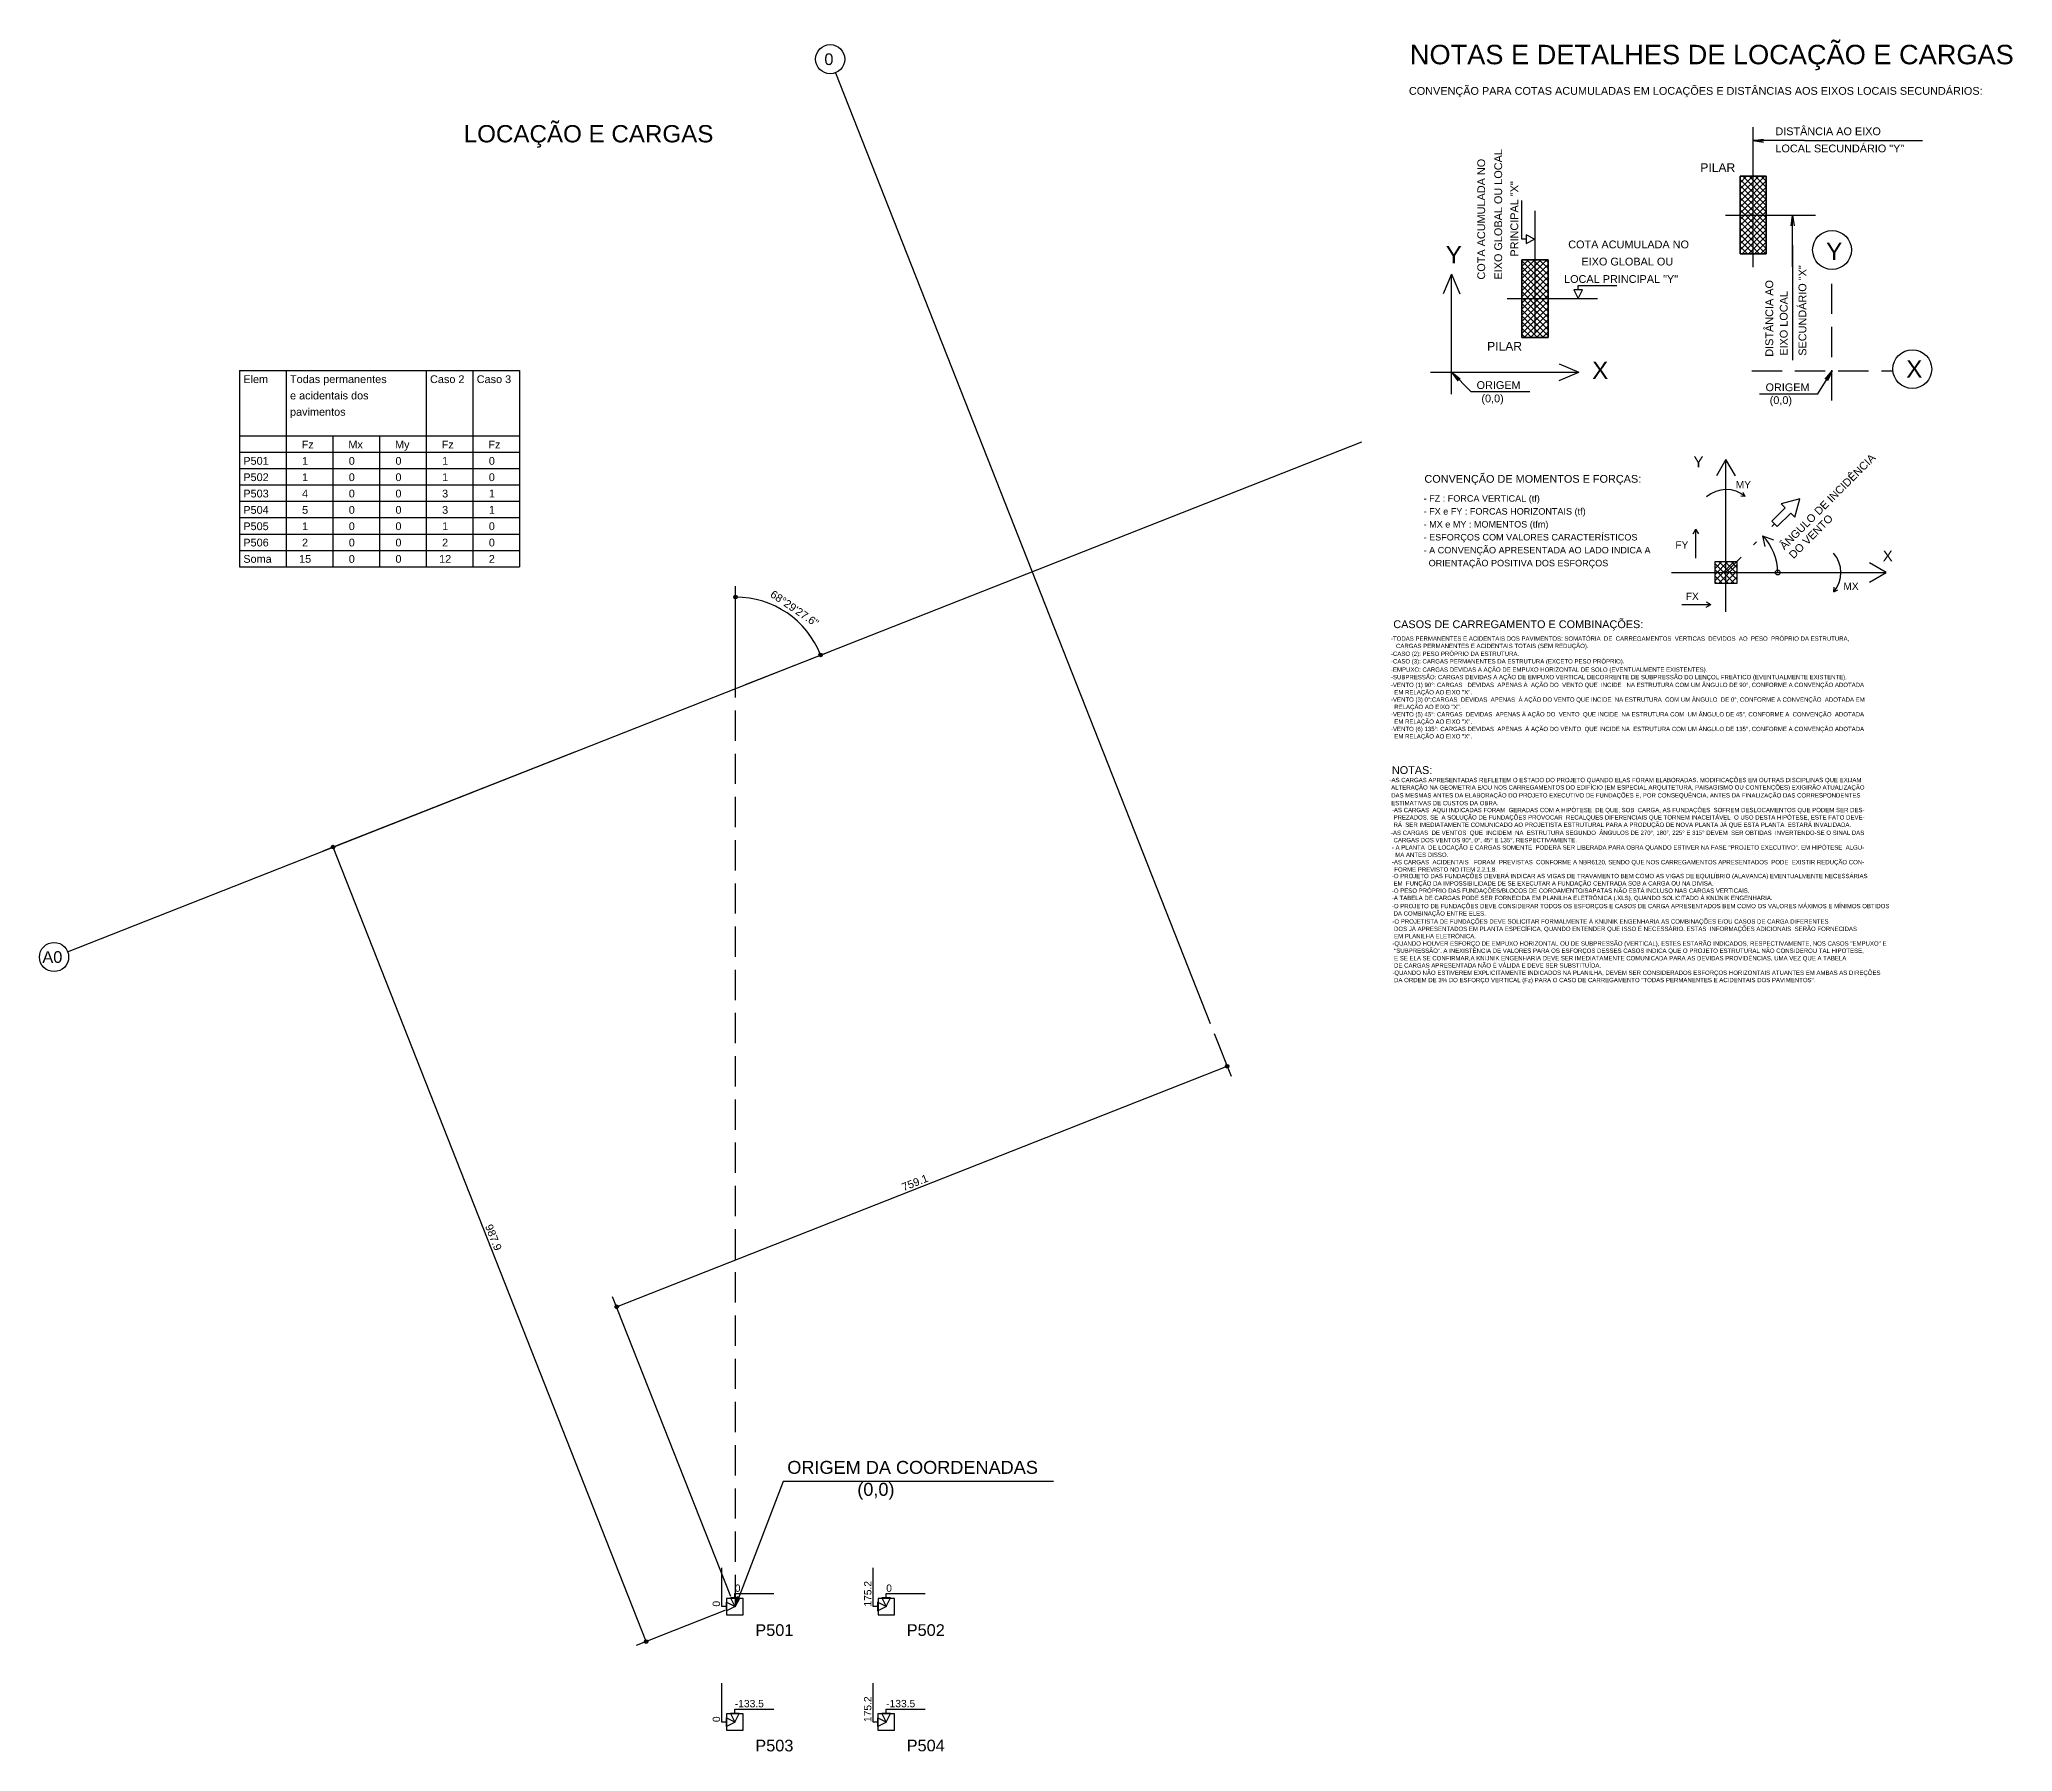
# Model space of a CAD drawing. Extents: x 3 to 128, y 2 to 83.
# Drawn here: x 3.4 to 49.04, y 42.79 to 82.4 of the extents above; entities that cross this region are included whole.
import ezdxf

# ---------------------------------------------------------------- set-up
doc = ezdxf.new("R2010")
doc.units = 0
doc.header["$MEASUREMENT"] = 0
doc.linetypes.add('ESTILO_TQS_0001', pattern=[1, 0.7, -0.3])
doc.linetypes.add('ESTILO_TQS_0003', pattern=[1.5, 0.5, -0.4, 0.1, -0.5])
for name, color, linetype in [('1', 3, 'CONTINUOUS'), ('18', 6, 'CONTINUOUS'), ('23', 100, 'CONTINUOUS'), ('27', 250, 'CONTINUOUS'), ('3', 7, 'CONTINUOUS'), ('35', 255, 'CONTINUOUS'), ('36', 7, 'CONTINUOUS'), ('6', 178, 'CONTINUOUS'), ('7', 232, 'CONTINUOUS')]:
    doc.layers.add(name, color=color, linetype=linetype)
doc.styles.add('TQS_ARIAL', font='arial.ttf')

msp = doc.modelspace()

# ---------------------------------------------------------------- linework, layer by layer
at = {"layer": '1', "color": 3, "linetype": 'Continuous'}
for p, q in [((19.484619, 46.140461), (19.484619, 46.140461)), ((22.987702, 46.140673), (22.987702, 46.140673)), ((19.484619, 43.468724), (19.484619, 43.468724)), ((22.986163, 43.4698), (22.986163, 43.4698))]:
    msp.add_line(p, q, dxfattribs=at)
at = {"layer": '18', "color": 6, "linetype": 'Continuous'}
for p, q in [((19.184619, 46.140461), (19.184619, 47.040461)), ((22.687702, 46.140673), (22.687702, 47.040673)), ((19.284619, 46.140461), (19.184619, 46.140461)), ((19.484619, 46.140461), (19.284619, 46.240461)), ((19.284619, 46.240461), (19.284619, 46.040461)), ((19.284619, 46.040461), (19.484619, 46.140461)), ((19.584619, 46.340461), (19.384619, 46.340461)), ((19.384619, 46.340461), (19.484619, 46.140461)), ((19.484619, 46.340461), (19.484619, 46.440461)), ((19.484619, 46.440461), (20.384619, 46.440461)), ((19.484619, 46.140461), (19.584619, 46.340461)), ((22.787702, 46.140673), (22.687702, 46.140673)), ((22.987702, 46.140673), (22.787702, 46.240673)), ((22.787702, 46.240673), (22.787702, 46.040673)), ((22.787702, 46.040673), (22.987702, 46.140673)), ((23.087702, 46.340673), (22.887702, 46.340673)), ((22.887702, 46.340673), (22.987702, 46.140673)), ((22.987702, 46.340673), (22.987702, 46.440673)), ((22.987702, 46.440673), (23.887702, 46.440673)), ((22.987702, 46.140673), (23.087702, 46.340673)), ((19.184619, 43.468724), (19.184619, 44.368724)), ((22.686163, 43.4698), (22.686163, 44.3698)), ((19.284619, 43.468724), (19.184619, 43.468724)), ((19.484619, 43.468724), (19.284619, 43.568724)), ((19.284619, 43.568724), (19.284619, 43.368724)), ((19.284619, 43.368724), (19.484619, 43.468724)), ((19.584619, 43.668724), (19.384619, 43.668724)), ((19.384619, 43.668724), (19.484619, 43.468724)), ((19.484619, 43.668724), (19.484619, 43.768724)), ((19.484619, 43.768724), (20.384619, 43.768724)), ((19.484619, 43.468724), (19.584619, 43.668724)), ((22.786163, 43.4698), (22.686163, 43.4698)), ((22.986163, 43.4698), (22.786163, 43.5698)), ((22.786163, 43.5698), (22.786163, 43.3698)), ((22.786163, 43.3698), (22.986163, 43.4698)), ((23.086163, 43.6698), (22.886163, 43.6698)), ((22.886163, 43.6698), (22.986163, 43.4698)), ((22.986163, 43.6698), (22.986163, 43.7698)), ((22.986163, 43.7698), (23.886163, 43.7698)), ((22.986163, 43.4698), (23.086163, 43.6698))]:
    msp.add_line(p, q, dxfattribs=at)
at = {"layer": '23', "color": 100, "linetype": 'Continuous'}
for p, q in [((43.045265, 77.134838), (43.045265, 80.369787)), ((43.036359, 80.061807), (43.283724, 80.094372)), ((44.233957, 80.061807), (43.036359, 80.061807)), ((43.036359, 80.061807), (43.283724, 80.02924)), ((43.283724, 80.02924), (43.036359, 80.061807)), ((44.233957, 80.061807), (46.962046, 80.061807)), ((37.689521, 77.779052), (37.689521, 78.676802)), ((37.997678, 75.601918), (37.997678, 78.437866)), ((42.404223, 78.338767), (44.489215, 78.338767)), ((43.957866, 78.338767), (43.925301, 78.091402)), ((43.925301, 78.091402), (43.957866, 78.338767)), ((43.957866, 77.141169), (43.957866, 78.338767)), ((43.957866, 78.338767), (43.990433, 78.091402)), ((37.789271, 77.779052), (37.689521, 77.779052)), ((37.988771, 77.779052), (37.789271, 77.878802)), ((37.789271, 77.878802), (37.789271, 77.679302)), ((37.789271, 77.679302), (37.988771, 77.779052)), ((43.957866, 77.645694), (43.957866, 74.981644)), ((36.066965, 76.972349), (35.87507, 76.514279)), ((36.066965, 74.19135), (36.066965, 76.972349)), ((36.066965, 76.972349), (36.259706, 76.514279)), ((38.995984, 76.606346), (38.995984, 76.706096)), ((38.995984, 76.706096), (39.893734, 76.706096)), ((37.356635, 76.406846), (39.441627, 76.406846)), ((39.095734, 76.606346), (38.896234, 76.606346)), ((38.896234, 76.606346), (38.995984, 76.406846)), ((38.995984, 76.406846), (39.095734, 76.606346)), ((38.556355, 74.896996), (39.014425, 74.704255)), ((8.024459, 74.739106), (14.504459, 74.739106)), ((8.024459, 74.739106), (8.024459, 70.203106)), ((9.104459, 74.739106), (9.104459, 70.203106)), ((12.344459, 74.739106), (12.344459, 73.227106)), ((13.424459, 74.739106), (13.424459, 73.227106)), ((14.504459, 74.739106), (14.504459, 73.227106)), ((35.581547, 74.704255), (39.014425, 74.704255)), ((38.556355, 74.512359), (39.014425, 74.704255)), ((8.024459, 73.227106), (14.504459, 73.227106)), ((10.184459, 73.227106), (10.184459, 70.203106)), ((11.264459, 73.227106), (11.264459, 70.203106)), ((12.344459, 73.227106), (12.344459, 70.203106)), ((13.424459, 73.227106), (13.424459, 70.203106)), ((14.504459, 73.227106), (14.504459, 70.203106)), ((8.024459, 72.849106), (14.504459, 72.849106)), ((8.024459, 72.471106), (14.504459, 72.471106)), ((8.024459, 72.093106), (14.504459, 72.093106)), ((8.024459, 71.715106), (14.504459, 71.715106)), ((8.024459, 71.337106), (14.504459, 71.337106)), ((8.024459, 70.959106), (14.504459, 70.959106)), ((8.024459, 70.581106), (14.504459, 70.581106)), ((8.024459, 70.203106), (14.504459, 70.203106))]:
    msp.add_line(p, q, dxfattribs=at)
at = {"layer": '23', "color": 100, "linetype": 'ESTILO_TQS_0001'}
for p, q in [((44.867852, 74.04991), (44.867852, 77.047629)), ((43.011522, 74.732954), (46.281621, 74.732954))]:
    msp.add_line(p, q, dxfattribs=at)
at = {"layer": '23', "color": 100, "linetype": 'Continuous'}
for points in [[(43.348517, 77.439466), (43.348517, 79.238067), (42.742012, 79.238067), (42.742012, 77.439466), (43.348517, 77.439466)], [(38.30093, 75.507546), (38.30093, 77.306147), (37.694424, 77.306147), (37.694424, 75.507546), (38.30093, 75.507546)], [(37.880617, 74.249397), (36.522731, 74.249397), (36.070103, 74.704486), (36.221375, 74.506233), (36.070103, 74.704486), (36.267532, 74.552141)], [(43.19386, 74.20163), (44.538288, 74.20163), (44.86972, 74.733089), (44.711271, 74.540524), (44.86972, 74.733089), (44.766509, 74.506075)]]:
    msp.add_lwpolyline(points, dxfattribs=at)
for centre in [(44.868572, 77.530438), (46.72553, 74.774479)]:
    msp.add_circle(centre, 0.448875, dxfattribs=at)
at = {"layer": '27', "color": 250, "linetype": 'Continuous'}
for p, q in [((42.742012, 78.663037), (43.317043, 79.238067)), ((42.742012, 78.804458), (43.175621, 79.238067)), ((42.742012, 78.945879), (43.0342, 79.238067)), ((42.742012, 79.087301), (42.892779, 79.238067)), ((42.742012, 79.228722), (42.751357, 79.238067)), ((42.742012, 79.163197), (43.348517, 78.556692)), ((42.742012, 78.521615), (43.348517, 79.12812)), ((42.742012, 79.021775), (43.348517, 78.415271)), ((42.742012, 78.380194), (43.348517, 78.986699)), ((42.808563, 79.238067), (43.348517, 78.698114)), ((42.949985, 79.238067), (43.348517, 78.839535)), ((43.091406, 79.238067), (43.348517, 78.980956)), ((43.232827, 79.238067), (43.348517, 79.122378)), ((42.742012, 78.880354), (43.348517, 78.27385)), ((42.742012, 78.238773), (43.348517, 78.845277)), ((42.742012, 78.738933), (43.348517, 78.132428)), ((42.742012, 78.097351), (43.348517, 78.703856)), ((42.742012, 78.597511), (43.348517, 77.991007)), ((42.742012, 77.95593), (43.348517, 78.562435)), ((42.742012, 78.45609), (43.348517, 77.849585)), ((42.742012, 77.814509), (43.348517, 78.421013)), ((42.742012, 78.314669), (43.348517, 77.708164)), ((42.742012, 77.673087), (43.348517, 78.279592)), ((42.742012, 78.173247), (43.348517, 77.566743)), ((42.742012, 77.531666), (43.348517, 78.13817)), ((42.742012, 78.031826), (43.334372, 77.439466)), ((42.742012, 77.890405), (43.192951, 77.439466)), ((42.742012, 77.748983), (43.05153, 77.439466)), ((42.742012, 77.607562), (42.910108, 77.439466)), ((42.791234, 77.439466), (43.348517, 77.996749)), ((42.932655, 77.439466), (43.348517, 77.855328)), ((43.074076, 77.439466), (43.348517, 77.713906)), ((37.694424, 76.726719), (38.273853, 77.306147)), ((37.694424, 76.86814), (38.132431, 77.306147)), ((37.694424, 77.009561), (37.99101, 77.306147)), ((37.694424, 77.150983), (37.849589, 77.306147)), ((37.694424, 77.292404), (37.708167, 77.306147)), ((37.694424, 77.281138), (38.30093, 76.674633)), ((37.694424, 76.585297), (38.30093, 77.191803)), ((37.810837, 77.306147), (38.30093, 76.816054)), ((37.952258, 77.306147), (38.30093, 76.957475)), ((38.09368, 77.306147), (38.30093, 77.098897)), ((38.235101, 77.306147), (38.30093, 77.240318)), ((42.742012, 77.466141), (42.768687, 77.439466)), ((43.215498, 77.439466), (43.348517, 77.572485)), ((37.694424, 77.139717), (38.30093, 76.533211)), ((37.694424, 76.443876), (38.30093, 77.050381)), ((37.694424, 76.998296), (38.30093, 76.39179)), ((37.694424, 76.302455), (38.30093, 76.90896)), ((37.694424, 76.856874), (38.30093, 76.250369)), ((37.694424, 76.161033), (38.30093, 76.767539)), ((37.694424, 76.715453), (38.30093, 76.108947)), ((37.694424, 76.019612), (38.30093, 76.626117)), ((37.694424, 76.574031), (38.30093, 75.967526)), ((37.694424, 75.878191), (38.30093, 76.484696)), ((37.694424, 76.43261), (38.30093, 75.826105)), ((37.694424, 75.736769), (38.30093, 76.343275)), ((37.694424, 76.291189), (38.30093, 75.684683)), ((37.694424, 75.595348), (38.30093, 76.201853)), ((37.694424, 76.149767), (38.30093, 75.543262)), ((37.694424, 76.008346), (38.195225, 75.507546)), ((37.694424, 75.866925), (38.053803, 75.507546)), ((37.748044, 75.507546), (38.30093, 76.060432)), ((37.889465, 75.507546), (38.30093, 75.919011)), ((38.030886, 75.507546), (38.30093, 75.777589)), ((37.694424, 75.725503), (37.912382, 75.507546)), ((37.694424, 75.584082), (37.770961, 75.507546)), ((38.172308, 75.507546), (38.30093, 75.636168)), ((42.161874, 69.88046), (42.602195, 70.320781)), ((42.161874, 70.021882), (42.460774, 70.320781)), ((42.161874, 70.163303), (42.319353, 70.320781)), ((42.161874, 70.304724), (42.177931, 70.320781)), ((42.250618, 70.320781), (42.666736, 69.904664)), ((42.39204, 70.320781), (42.666736, 70.046085)), ((42.533461, 70.320781), (42.666736, 70.187506)), ((42.161874, 70.268104), (42.614058, 69.815921)), ((42.161874, 70.126682), (42.472636, 69.815921)), ((42.161874, 69.985261), (42.331215, 69.815921)), ((42.161874, 69.84384), (42.189793, 69.815921)), ((42.238756, 69.815921), (42.666736, 70.2439)), ((42.380178, 69.815921), (42.666736, 70.102479)), ((42.521599, 69.815921), (42.666736, 69.961058)), ((42.66302, 69.815921), (42.666736, 69.819636))]:
    msp.add_line(p, q, dxfattribs=at)
at = {"layer": '3', "color": 7, "linetype": 'Continuous'}
for p, q in [((42.414306, 72.685034), (42.193428, 72.302467)), ((42.414306, 69.155861), (42.414306, 72.685034)), ((42.635182, 72.302467), (42.414306, 72.685034)), ((42.860572, 71.823301), (42.757365, 71.834016)), ((42.860572, 71.823301), (42.813899, 71.918773)), ((44.120302, 71.774349), (43.693602, 71.660015)), ((44.00597, 71.347649), (44.120302, 71.774349)), ((43.475577, 71.256902), (43.786147, 71.567471)), ((43.475577, 71.256902), (43.602856, 71.129623)), ((43.602856, 71.129623), (43.913426, 71.440192)), ((43.693602, 71.660015), (43.786147, 71.567471)), ((43.913426, 71.440192), (44.00597, 71.347649)), ((41.65846, 70.965421), (41.721567, 71.07472)), ((41.721567, 70.401572), (41.721567, 71.07472)), ((41.784675, 70.965421), (41.721567, 71.07472)), ((43.262128, 70.916173), (43.311165, 70.672303)), ((43.262128, 70.916173), (43.512302, 70.82398)), ((41.152153, 70.068351), (46.119442, 70.068351)), ((46.119442, 70.068351), (45.736852, 70.289227)), ((45.736852, 69.847474), (46.119442, 70.068351)), ((41.956907, 69.392749), (42.066205, 69.329641)), ((44.909009, 69.622081), (44.919701, 69.725288)), ((44.909009, 69.622081), (45.004459, 69.668776)), ((41.393058, 69.329641), (42.066205, 69.329641)), ((41.956907, 69.266534), (42.066205, 69.329641))]:
    msp.add_line(p, q, dxfattribs=at)
at = {"layer": '3', "color": 7, "linetype": 'ESTILO_TQS_0003'}
msp.add_line((42.414306, 70.068351), (43.539216, 71.193263), dxfattribs=at)
at = {"layer": '3', "color": 7, "linetype": 'ESTILO_TQS_0001'}
msp.add_line((19.502469, 46.17616), (19.502469, 69.297148), dxfattribs=at)
at = {"layer": '3', "color": 7, "linetype": 'Continuous'}
for radius in [0.056041, 0.011041]:
    msp.add_circle((43.613308, 70.068351), radius, dxfattribs=at)
for centre, radius, start, end in [((42.418688, 71.315503), 0.673148, 48.970367, 132.025925), ((42.414306, 70.068351), 1.199002, 0, 45), ((44.401206, 70.063968), 0.673148, 318.970367, 42.025925)]:
    msp.add_arc(centre, radius, start, end, dxfattribs=at)
at = {"layer": '35', "color": 255, "linetype": 'Continuous'}
for p, q in [((19.502469, 67.634481), (19.502469, 69.749305)), ((19.735059, 67.476143), (21.702607, 68.251537)), ((15.773049, 65.914637), (9.956711, 63.622242)), ((16.005636, 66.006306), (16.005636, 66.006306)), ((17.434058, 45.332273), (10.189298, 63.713911)), ((30.484817, 59.635115), (30.484817, 59.635115)), ((30.576473, 59.402523), (30.966774, 58.41207)), ((16.750522, 53.078676), (30.875118, 58.644663)), ((19.392963, 46.373053), (16.658866, 53.311268)), ((19.484619, 46.140461), (19.484619, 46.140461)), ((19.484619, 46.140461), (19.484619, 46.140461)), ((19.252032, 46.048791), (17.201471, 45.240603))]:
    msp.add_line(p, q, dxfattribs=at)
msp.add_lwpolyline([(26.85948, 49.038983), (20.604174, 49.038983), (19.492098, 46.132759), (19.550202, 46.375913), (19.492098, 46.132759), (19.611155, 46.352589)], dxfattribs=at)
for centre, radius in [((19.502469, 69.499305), 0.041625), ((19.502469, 69.499305), 0.02075), ((21.470017, 68.159875), 0.041625), ((21.470017, 68.159875), 0.02075), ((10.189298, 63.713911), 0.041625), ((10.189298, 63.713911), 0.02075), ((30.875118, 58.644663), 0.041625), ((30.875118, 58.644663), 0.02075), ((16.750522, 53.078676), 0.041625), ((16.750522, 53.078676), 0.02075), ((17.434058, 45.332273), 0.041625), ((17.434058, 45.332273), 0.02075)]:
    msp.add_circle(centre, radius, dxfattribs=at)
msp.add_arc((19.502469, 67.384481), 2.114824, 21.508988, 90, dxfattribs=at)
at = {"layer": '36', "color": 7, "linetype": 'Continuous'}
for p, q in [((21.815961, 81.631027), (30.484817, 59.635115)), ((4.049851, 61.294628), (33.987937, 73.092986))]:
    msp.add_line(p, q, dxfattribs=at)
for centre in [(21.692212, 81.945021), (3.735854, 61.170884)]:
    msp.add_circle(centre, 0.3375, dxfattribs=at)
at = {"layer": '6', "color": 178, "linetype": 'Continuous'}
for points in [[(42.742012, 79.238067), (43.348517, 79.238067), (43.348517, 77.439466), (42.742012, 77.439466), (42.742012, 79.238067)], [(37.694424, 77.306147), (38.30093, 77.306147), (38.30093, 75.507546), (37.694424, 75.507546), (37.694424, 77.306147)], [(42.161874, 70.320781), (42.666736, 70.320781), (42.666736, 69.815921), (42.161874, 69.815921), (42.161874, 70.320781)], [(19.294619, 45.950461), (19.674619, 45.950461), (19.674619, 46.330461), (19.294619, 46.330461), (19.294619, 45.950461)], [(22.797702, 45.950673), (23.177702, 45.950673), (23.177702, 46.330673), (22.797702, 46.330673), (22.797702, 45.950673)], [(19.294619, 43.278724), (19.674619, 43.278724), (19.674619, 43.658724), (19.294619, 43.658724), (19.294619, 43.278724)], [(22.796163, 43.2798), (23.176163, 43.2798), (23.176163, 43.6598), (22.796163, 43.6598), (22.796163, 43.2798)]]:
    msp.add_lwpolyline(points, dxfattribs=at)

# ---------------------------------------------------------------- texts
at = {"layer": '18', "color": 6, "linetype": 'Continuous', "style": 'TQS_ARIAL'}
for s, p in [('0', (19.484619, 46.482961)), ('0', (22.987702, 46.483173)), ('-133.5', (19.484619, 43.811224)), ('-133.5', (22.986163, 43.8123))]:
    msp.add_text(s, height=0.17, dxfattribs=at).set_placement(p)
for s, p in [('175.2', (22.645202, 46.140673)), ('0', (19.142119, 46.140461)), ('175.2', (22.643663, 43.4698)), ('0', (19.142119, 43.468724))]:
    msp.add_text(s, height=0.17, rotation=90, dxfattribs=at).set_placement(p)
at = {"layer": '23', "color": 100, "linetype": 'Continuous', "style": 'TQS_ARIAL'}
for s, height, p in [('CONVENÇÃO PARA COTAS ACUMULADAS EM LOCAÇÕES E DISTÂNCIAS AOS EIXOS LOCAIS SECUNDÁRIOS:', 0.18, (35.079698, 81.121658)), ('LOCAÇÃO E CARGAS', 0.4, (13.214258, 80.02047)), ('DISTÂNCIA AO EIXO', 0.17955, (43.559195, 80.187204)), ('LOCAL SECUNDÁRIO "Y"', 0.17955, (43.559195, 79.790688)), ('PILAR', 0.199499, (41.822747, 79.338068)), ('Y', 0.403988, (35.929357, 77.221878)), ('COTA ACUMULADA NO', 0.18, (38.765853, 77.569216)), ('Y', 0.403988, (44.730243, 77.297159)), ('EIXO GLOBAL OU', 0.18, (39.070739, 77.1727)), ('LOCAL PRINCIPAL "Y"', 0.18, (38.669182, 76.768748)), ('PILAR', 0.199499, (36.89019, 75.204142)), ('X', 0.403988, (39.316742, 74.545923)), ('X', 0.403988, (46.583939, 74.574623)), ('Elem', 0.18, (8.114459, 74.451106)), ('Todas permanentes ', 0.18, (9.194459, 74.451106)), ('Caso 2', 0.18, (12.434459, 74.451106)), ('Caso 3', 0.18, (13.514459, 74.451106)), ('ORIGEM', 0.17955, (36.646235, 74.315017)), ('ORIGEM', 0.17955, (43.331203, 74.264184)), ('e acidentais dos ', 0.18, (9.194459, 74.073106)), ('(0,0)', 0.17955, (36.757639, 74.006627)), ('(0,0)', 0.17955, (43.427107, 73.967419)), ('pavimentos', 0.18, (9.194459, 73.695106)), ('Fz', 0.18, (9.464459, 72.939106)), ('Mx', 0.18, (10.544459, 72.939106)), ('My', 0.18, (11.624459, 72.939106)), ('Fz', 0.18, (12.704459, 72.939106)), ('Fz', 0.18, (13.784459, 72.939106)), ('P501', 0.18, (8.114459, 72.561106)), ('    1', 0.18, (9.194459, 72.561106)), ('    0', 0.18, (10.274459, 72.561106)), ('    0', 0.18, (11.354459, 72.561106)), ('    1', 0.18, (12.434459, 72.561106)), ('    0', 0.18, (13.514459, 72.561106)), ('Y', 0.25243, (41.661477, 72.50509)), ('P502', 0.18, (8.114459, 72.183106)), ('    1', 0.18, (9.194459, 72.183106)), ('    0', 0.18, (10.274459, 72.183106)), ('    0', 0.18, (11.354459, 72.183106)), ('    1', 0.18, (12.434459, 72.183106)), ('    0', 0.18, (13.514459, 72.183106)), ('CONVENÇÃO DE MOMENTOS E FORÇAS:', 0.18, (35.439137, 72.144913)), ('MY', 0.168287, (42.640993, 72.018079)), ('P503', 0.18, (8.114459, 71.805106)), ('    4', 0.18, (9.194459, 71.805106)), ('    0', 0.18, (10.274459, 71.805106)), ('    0', 0.18, (11.354459, 71.805106)), ('    3', 0.18, (12.434459, 71.805106)), ('    1', 0.18, (13.514459, 71.805106)), ('- FZ : FORCA VERTICAL (tf)', 0.149985, (35.420167, 71.70693)), ('P504', 0.18, (8.114459, 71.427106)), ('P505', 0.18, (8.114459, 71.049106)), ('    5', 0.18, (9.194459, 71.427106)), ('    1', 0.18, (9.194459, 71.049106)), ('    0', 0.18, (10.274459, 71.427106)), ('    0', 0.18, (10.274459, 71.049106)), ('    0', 0.18, (11.354459, 71.427106)), ('    0', 0.18, (11.354459, 71.049106)), ('    3', 0.18, (12.434459, 71.427106)), ('    1', 0.18, (12.434459, 71.049106)), ('    0', 0.18, (13.514459, 71.049106)), ('    1', 0.18, (13.514459, 71.427106)), ('- FX e FY : FORCAS HORIZONTAIS (tf)', 0.149985, (35.420167, 71.407783)), ('- MX e MY : MOMENTOS (tfm)', 0.149985, (35.420167, 71.108636)), ('P506', 0.18, (8.114459, 70.671106)), ('    2', 0.18, (9.194459, 70.671106)), ('    0', 0.18, (10.274459, 70.671106)), ('    0', 0.18, (11.354459, 70.671106)), ('    2', 0.18, (12.434459, 70.671106)), ('    0', 0.18, (13.514459, 70.671106)), ('- ESFORÇOS COM VALORES CARACTERÍSTICOS', 0.149985, (35.420167, 70.809489)), ('FY', 0.168287, (41.244598, 70.62324)), ('Soma', 0.18, (8.114459, 70.293106)), ('   15', 0.18, (9.194459, 70.293106)), ('    0', 0.18, (10.274459, 70.293106)), ('    0', 0.18, (11.354459, 70.293106)), ('   12', 0.18, (12.434459, 70.293106)), ('    2', 0.18, (13.514459, 70.293106)), ('- A CONVENÇÃO APRESENTADA AO LADO INDICA A', 0.149985, (35.420167, 70.510342)), ('  ORIENTAÇÃO POSITIVA DOS ESFORÇOS', 0.149985, (35.420167, 70.211195)), ('X', 0.25243, (46.039307, 70.324739)), ('FX', 0.168287, (41.484443, 69.432602)), ('MX', 0.168287, (45.131283, 69.665502)), ('CASOS DE CARREGAMENTO E COMBINAÇÕES:', 0.18, (34.718913, 68.781478)), ('-TODAS PERMANENTES E ACIDENTAIS DOS PAVIMENTOS: SOMATÓRIA  DE  CARREGAMENTOS  VERTICAS  DEVIDOS  AO  PESO  PRÓPRIO DA ESTRUTURA,', 0.1, (34.664855, 68.489532)), ('-CASO (2): PESO PRÓPRIO DA ESTRUTURA.', 0.1, (34.664855, 68.137932)), ('-CASO (3): CARGAS PERMANENTES DA ESTRUTURA (EXCETO PESO PRÓPRIO).', 0.1, (34.664855, 67.963626)), ('   CARGAS PERMANENTES E ACIDENTAIS TOTAIS (SEM REDUÇÃO).', 0.1, (34.664855, 68.319549)), ('-EMPUXO: CARGAS DEVIDAS A AÇÃO DE EMPUXO HORIZONTAL DE SOLO (EVENTUALMENTE EXISTENTES).', 0.1, (34.664855, 67.771786)), ('-SUBPRESSÃO: CARGAS DEVIDAS A AÇÃO DE EMPUXO VERTICAL DECORRENTE DE SUBPRESSÃO DO LENÇOL FREÁTICO (EVENTUALMENTE EXISTENTE).', 0.1, (34.664855, 67.597479)), ('-VENTO (1) 90%%d: CARGAS   DEVIDAS  APENAS À  AÇÃO DO  VENTO QUE  INCIDE   NA ESTRUTURA COM UM ÂNGULO DE 90%%d, CONFORME A CONVENÇÃO ADOTADA', 0.09999, (34.664855, 67.41794)), ('-VENTO (3) 0%%d:CARGAS  DEVIDAS  APENAS  À AÇÃO DO VENTO QUE INCIDE  NA ESTRUTURA  COM UM ÂNGULO  DE 0%%d, CONFORME A CONVENÇÃO  ADOTADA EM', 0.09999, (34.664855, 67.077974)), ('  EM RELAÇÃO AO EIXO "X".', 0.09999, (34.664855, 67.247957)), ('-VENTO (5) 45%%d: CARGAS  DEVIDAS  APENAS À AÇÃO DO  VENTO  QUE INCIDE  NA ESTRUTURA COM  UM ÂNGULO DE 45%%d, CONFORME A  CONVENÇÃO  ADOTADA', 0.09999, (34.664855, 66.738008)), ('  RELAÇÃO AO EIXO "X".', 0.09999, (34.664855, 66.907991)), ('  EM RELAÇÃO AO EIXO "X".', 0.09999, (34.664855, 66.568025)), ('-VENTO (6) 135%%d: CARGAS DEVIDAS  APENAS  À AÇÃO DO VENTO  QUE INCIDE NA  ESTRUTURA COM UM ÂNGULO DE 135%%d, CONFORME A CONVENÇÃO ADOTADA', 0.09999, (34.664855, 66.398042)), ('  EM RELAÇÃO AO EIXO "X".', 0.09999, (34.664855, 66.228059)), (' -AS CARGAS APRESENTADAS REFLETEM O ESTADO DO PROJETO QUANDO ELAS FORAM ELABORADAS. MODIFICAÇÕES EM OUTRAS DISCIPLINAS QUE EXIJAM ', 0.09999, (34.592093, 65.216968)), ('NOTAS:', 0.18, (34.685903, 65.406337)), ('  ALTERAÇÃO NA GEOMETRIA E/OU NOS CARREGAMENTOS DO EDIFÍCIO (EM ESPECIAL ARQUITETURA, PAISAGISMO OU CONTENÇÕES) EXIGIRÃO ATUALIZAÇÃO ', 0.09999, (34.592093, 65.046985)), ('  DAS MESMAS ANTES DA ELABORAÇÃO DO PROJETO EXECUTIVO DE FUNDAÇÕES E, POR CONSEQUÊNCIA, ANTES DA FINALIZAÇÃO DAS CORRESPONDENTES ', 0.09999, (34.592093, 64.862369)), ('  ESTIMATIVAS DE CUSTOS DA OBRA.', 0.09999, (34.592093, 64.682181)), ('-AS CARGAS  AQUI INDICADAS FORAM  GERADAS COM A HIPÓTESE  DE QUE, SOB  CARGA, AS FUNDAÇÕES  SOFREM DESLOCAMENTOS QUE PODEM SER DES-', 0.09999, (34.685903, 64.522393)), (' PREZADOS. SE  A SOLUÇÃO DE FUNDAÇÕES PROVOCAR  RECALQUES DIFERENCIAIS QUE TORNEM INACEITÁVEL  O USO DESTA HIPÓTESE, ESTE FATO DEVE-', 0.09999, (34.685903, 64.35241)), ('-AS CARGAS  DE VENTOS  QUE  INCIDEM  NA  ESTRUTURA SEGUNDO  ÂNGULOS DE 270%%d, 180%%d, 225%%d E 315%%d DEVEM  SER OBTIDAS  INVERTENDO-SE O SINAL DAS', 0.09999, (34.664855, 63.996107)), (' CARGAS DOS VENTOS 90%%d, 0%%d, 45%%d E 135%%d, RESPECTIVAMENTE.', 0.09999, (34.685903, 63.826124)), (' RÁ  SER IMEDIATAMENTE COMUNICADO AO PROJETISTA ESTRUTURAL PARA A PRODUÇÃO DE NOVA PLANTA JÁ QUE ESTA PLANTA  ESTARÁ INVALIDADA.', 0.09999, (34.685903, 64.182427)), ('- A PLANTA  DE LOCAÇÃO E CARGAS SOMENTE  PODERÁ SER LIBERADA PARA OBRA QUANDO ESTIVER NA FASE "PROJETO EXECUTIVO". EM HIPÓTESE  ALGU-', 0.09999, (34.685903, 63.656141)), ('  MA ANTES DISSO.', 0.09999, (34.685903, 63.486158)), ('-O PROJETO DAS FUNDAÇÕES DEVERÁ INDICAR AS VIGAS DE TRAVAMENTO BEM COMO AS VIGAS DE EQUILÍBRIO (ALAVANCA) EVENTUALMENTE NECESSÁRIAS', 0.1, (34.684964, 62.995659)), ('-AS CARGAS  ACIDENTAIS   FORAM  PREVISTAS  CONFORME A NBR6120, SENDO QUE NOS CARREGAMENTOS APRESENTADOS  PODE  EXISTIR REDUÇÃO CON-', 0.09999, (34.685903, 63.316175)), ('  FORME PREVISTO NO ITEM 2.2.1.8.', 0.1, (34.664855, 63.146192)), ('-A TABELA DE CARGAS PODE SER FORNECIDA EM PLANILHA ELETRÔNICA (.XLS), QUANDO SOLICITADO À KNIJNIK ENGENHARIA.', 0.09999, (34.684964, 62.488103)), ('-O PESO PRÓPRIO DAS FUNDAÇÕES/BLOCOS DE COROAMENTO/SAPATAS NÃO ESTÁ INCLUSO NAS CARGAS VERTICAIS.', 0.1, (34.684964, 62.657171)), (' EM  FUNÇÃO DA IMPOSSIBILIDADE DE SE EXECUTAR A FUNDAÇÃO CENTRADA SOB A CARGA OU NA DIVISA.', 0.1, (34.684964, 62.825676)), ('-O PROJETO DE FUNDAÇÕES DEVE CONSIDERAR TODOS OS ESFORÇOS E CASOS DE CARGA APRESENTADOS BEM COMO OS VALORES MÁXIMOS E MÍNIMOS OBTIDOS', 0.1, (34.685903, 62.299979)), (' DA COMBINAÇÃO ENTRE ELES.', 0.1, (34.685903, 62.129996)), ('-O PROJETISTA DE FUNDAÇÕES DEVE SOLICITAR FORMALMENTE À KNIJNIK ENGENHARIA AS COMBINAÇÕES E/OU CASOS DE CARGA DIFERENTES', 0.1, (34.697842, 61.943481)), (' DOS JÁ APRESENTADOS EM PLANTA ESPECÍFICA, QUANDO ENTENDER QUE ISSO É NECESSÁRIO. ESTAS  INFORMAÇÕES ADICIONAIS  SERÃO FORNECIDAS', 0.09999, (34.697842, 61.773498)), (' EM PLANILHA ELETRÔNICA.', 0.1, (34.697842, 61.603515)), ('-QUANDO HOUVER ESFORÇO DE EMPUXO HORIZONTAL OU DE SUBPRESSÃO (VERTICAL), ESTES ESTARÃO INDICADOS, RESPECTIVAMENTE, NOS CASOS "EMPUXO" E', 0.1, (34.697842, 61.434364)), ('"SUBPRESSÃO". A INEXISTÊNCIA DE VALORES PARA OS ESFORÇOS DESSES CASOS INDICA QUE O PROJETO ESTRUTURAL NÃO CONSIDEROU TAL HIPOTESE,', 0.1, (34.73875, 61.267349)), (' E SE ELA SE CONFIRMAR,A KNIJNIK ENGENHARIA DEVE SER IMEDIATAMENTE COMUNICADA PARA AS DEVIDAS PROVIDÊNCIAS, UMA VEZ QUE A TABELA', 0.1, (34.697842, 61.094398)), ('-QUANDO NÃO ESTIVEREM EXPLICITAMENTE INDICADOS NA PLANILHA, DEVEM SER CONSIDERADOS ESFORÇOS HORIZONTAIS ATUANTES EM AMBAS AS DIREÇÕES', 0.1, (34.697842, 60.757115)), (' DE CARGAS APRESENTADA NÃO É VÁLIDA E DEVE SER SUBSTITUÍDA.', 0.1, (34.697842, 60.925757)), (' DA ORDEM DE 3% DO ESFORÇO VERTICAL (Fz) PARA O CASO DE CARREGAMENTO "TODAS PERMANENTES E ACIDENTAIS DOS PAVIMENTOS".', 0.1, (34.697842, 60.588473))]:
    msp.add_text(s, height=height, dxfattribs=at).set_placement(p)
for s, rotation, p in [('COTA ACUMULADA NO', 90, (36.84265, 76.846459)), ('EIXO GLOBAL OU LOCAL', 90, (37.236431, 76.846459)), ('PRINCIPAL "X"', 90, (37.608341, 77.377836)), ('SECUNDÁRIO "X"', 90, (44.274453, 75.084171)), ('DISTÂNCIA AO', 90, (43.50749, 75.060876)), ('EIXO LOCAL', 90, (43.841392, 75.084171)), ('ÂNGULO DE INCIDÊNCIA', 45, (43.767567, 70.58063)), ('DO VENTO', 45, (43.978026, 70.37414))]:
    msp.add_text(s, height=0.18, rotation=rotation, dxfattribs=at).set_placement(p)
at = {"layer": '35', "color": 255, "linetype": 'Continuous', "style": 'TQS_ARIAL'}
for s, rotation, p in [('68%%d29\'27.6"', 325.754, (20.285738, 69.521839)), ('759.1', 21.507586, (23.391103, 55.753528)), ('987.9', 291.5109, (13.703511, 54.944803))]:
    msp.add_text(s, height=0.18, rotation=rotation, dxfattribs=at).set_placement(p)
for s, p in [('ORIGEM DA COORDENADAS', (20.69915, 49.212774)), ('(0,0)', (22.318547, 48.704426))]:
    msp.add_text(s, height=0.3, dxfattribs=at).set_placement(p)
at = {"layer": '36', "color": 7, "linetype": 'Continuous', "style": 'TQS_ARIAL'}
for s, p in [('0', (21.557212, 81.810021)), ('A0', (3.465854, 61.035884)), ('P501', (19.959619, 45.462961)), ('P502', (23.462702, 45.463173)), ('P503', (19.959619, 42.791224)), ('P504', (23.461163, 42.7923))]:
    msp.add_text(s, height=0.27, dxfattribs=at).set_placement(p)
at = {"layer": '7', "color": 232, "linetype": 'Continuous', "style": 'TQS_ARIAL'}
msp.add_text('NOTAS E DETALHES DE LOCAÇÃO E CARGAS', height=0.45, dxfattribs=at).set_placement((35.101982, 81.827804))

doc.saveas('drawing.dxf')
